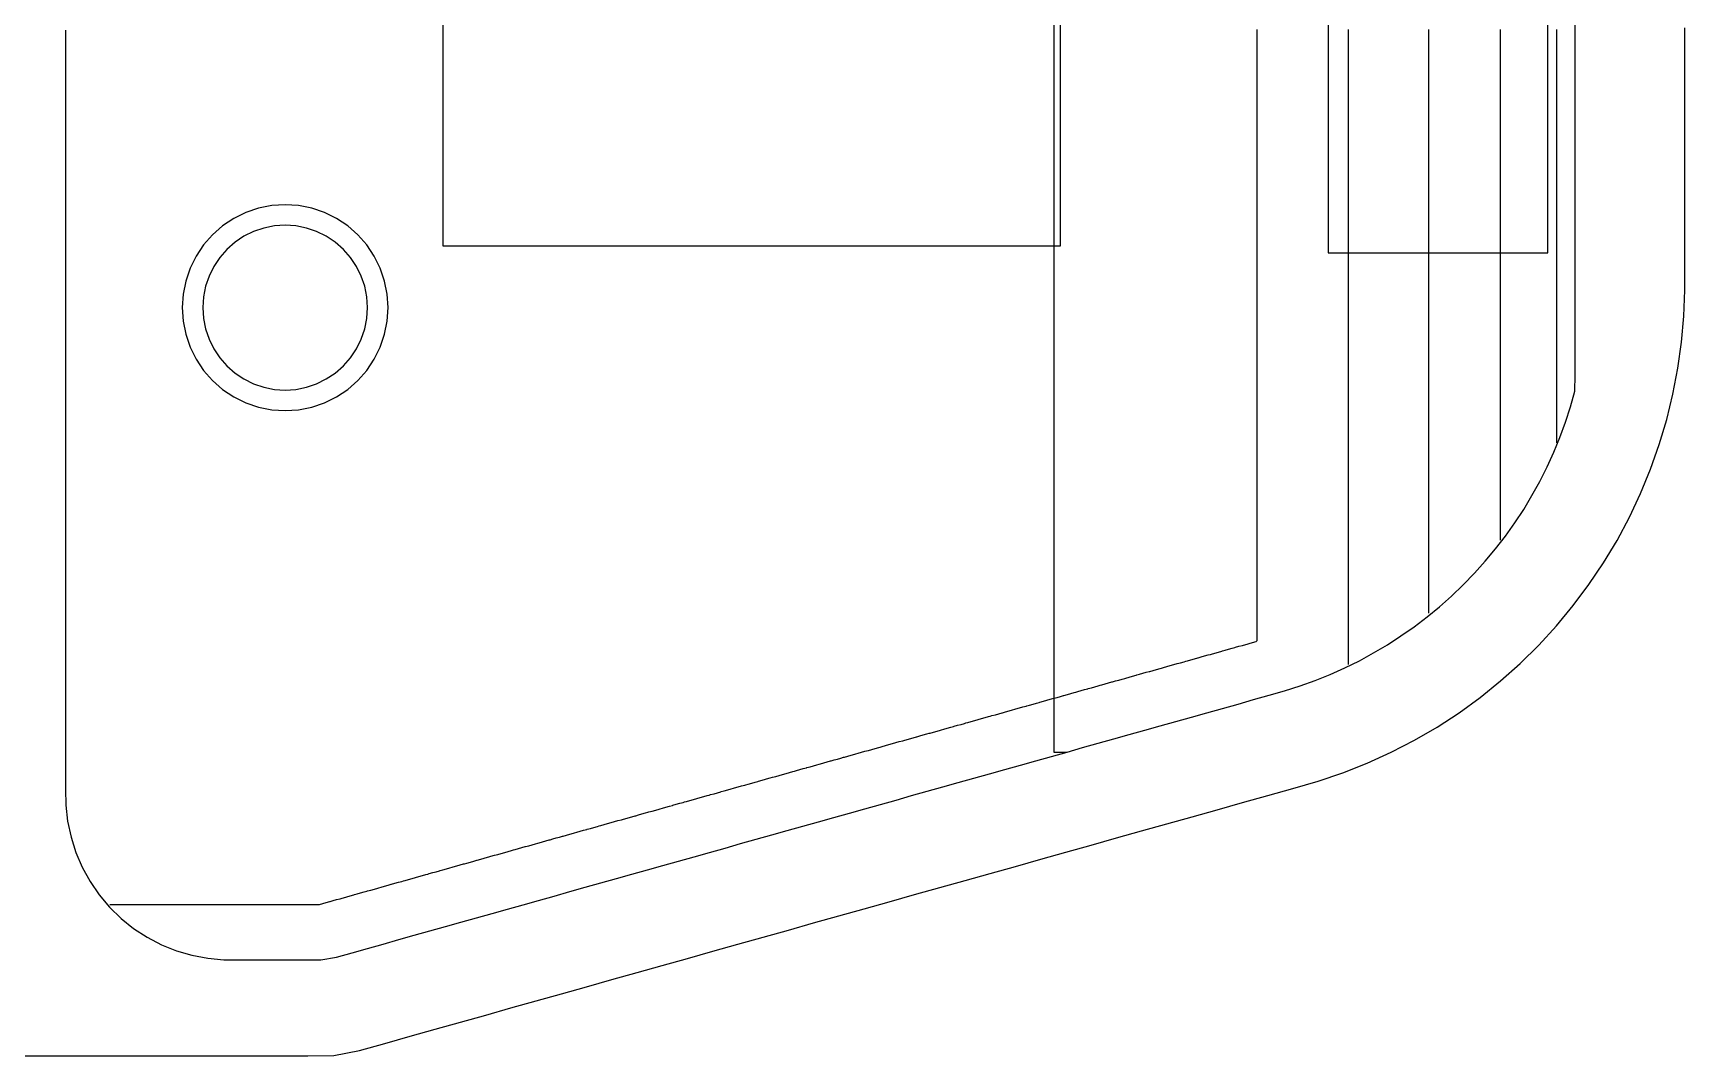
# Model space of a CAD drawing. Header units: millimetres. Extents: x -11.9 to 11.8, y -7.5 to 7.5.
# Drawn here: x -0.24 to 11.8, y -7.45 to 0 of the extents above; entities that cross this region are included whole.
import ezdxf

# ---------------------------------------------------------------- set-up
doc = ezdxf.new("R2010")
doc.units = ezdxf.units.MM
for name, color, linetype in [('ANTENNA', 7, 'Continuous'), ('BOARD_EDGE', 7, 'Continuous'), ('POD_OUTLINE', 7, 'Continuous'), ('SKIN_FIXED', 7, 'Continuous'), ('SKIN_NO_METAL', 7, 'Continuous'), ('TOP_HMAX_0p83', 7, 'Continuous'), ('TOP_HMAX_1p00', 7, 'Continuous'), ('TOP_HMAX_1p20', 7, 'Continuous'), ('TOP_HMAX_1p40', 7, 'Continuous'), ('TOP_HMAX_1p60', 7, 'Continuous')]:
    doc.layers.add(name, color=color, linetype=linetype)

msp = doc.modelspace()

# ---------------------------------------------------------------- linework, layer by layer
at = {"layer": 'ANTENNA'}
msp.add_lwpolyline([(9.2, -1.6), (10.8, -1.6), (10.8, 1.6), (9.2, 1.6)], close=True, dxfattribs=at)
at = {"layer": 'BOARD_EDGE'}
msp.add_lwpolyline([(0, 0.0217), (0, -0.0959), (0, -0.2136), (0, -0.3312), (0, -0.4488), (0, -0.5664), (0, -0.684), (0, -0.8017), (0, -0.9193), (0, -1.0369), (0, -1.1545), (0, -1.2722), (0, -1.3898), (0, -1.5074), (0, -1.625), (0, -1.7427), (0, -1.8603), (0, -1.9779), (0, -2.0955), (0, -2.2132), (0, -2.3308), (0, -2.4484), (0, -2.566), (0, -2.6836), (0, -2.8013), (0, -2.9189), (0, -3.0365), (0, -3.1541), (0, -3.2718), (0, -3.3894), (0, -3.507), (0, -3.6246), (0, -3.7423), (0, -3.8599), (0, -3.9775), (0, -4.0951), (0, -4.2128), (0, -4.3304), (0, -4.448), (0, -4.5656), (0, -4.6832), (0, -4.8009), (0, -4.9185), (0, -5.0361), (0, -5.1537), (0, -5.2714), (0, -5.389), (0, -5.5066), (0.0023, -5.6242), (0.0153, -5.741), (0.0397, -5.8561), (0.0752, -5.9681), (0.1215, -6.0762), (0.1782, -6.1792), (0.2447, -6.2762), (0.3203, -6.3662), (0.4044, -6.4484), (0.4962, -6.5219), (0.5947, -6.5861), (0.699, -6.6404), (0.8081, -6.6842), (0.921, -6.7171), (1.0365, -6.7388), (1.1536, -6.7491), (1.2713, -6.75), (1.3889, -6.75), (1.5065, -6.75), (1.6241, -6.75), (1.7418, -6.75), (1.8594, -6.75), (1.9748, -6.73), (2.088, -6.6983), (2.2013, -6.6665), (2.3145, -6.6347), (2.4278, -6.6029), (2.541, -6.5711), (2.6543, -6.5394), (2.7675, -6.5076), (2.8808, -6.4758), (2.994, -6.444), (3.1073, -6.4123), (3.2205, -6.3805), (3.3338, -6.3487), (3.447, -6.3169), (3.5603, -6.2851), (3.6735, -6.2534), (3.7868, -6.2216), (3.9, -6.1898), (4.0133, -6.158), (4.1265, -6.1262), (4.2398, -6.0945), (4.353, -6.0627), (4.4662, -6.0309), (4.5795, -5.9991), (4.6927, -5.9673), (4.806, -5.9356), (4.9192, -5.9038), (5.0325, -5.872), (5.1457, -5.8402), (5.259, -5.8084), (5.3722, -5.7767), (5.4855, -5.7449), (5.5987, -5.7131), (5.712, -5.6813), (5.8252, -5.6496), (5.9385, -5.6178), (6.0517, -5.586), (6.165, -5.5542), (6.2782, -5.5224), (6.3915, -5.4907), (6.5047, -5.4589), (6.618, -5.4271), (6.7312, -5.3953), (6.8445, -5.3635), (6.9577, -5.3318), (7.071, -5.3), (7.1842, -5.2682), (7.2975, -5.2364), (7.4107, -5.2046), (7.524, -5.1729), (7.6372, -5.1411), (7.7505, -5.1093), (7.8637, -5.0775), (7.977, -5.0457), (8.0902, -5.014), (8.2035, -4.9822), (8.3167, -4.9504), (8.43, -4.9186), (8.5432, -4.8869), (8.6565, -4.8551), (8.7697, -4.8233), (8.8829, -4.7912), (8.995, -4.7555), (9.1056, -4.7157), (9.2147, -4.6717), (9.322, -4.6235), (9.4274, -4.5714), (9.5308, -4.5152), (9.6319, -4.4552), (9.7307, -4.3914), (9.8271, -4.3239), (9.9207, -4.2528), (10.0117, -4.1782), (10.0997, -4.1002), (10.1847, -4.0189), (10.2665, -3.9344), (10.3451, -3.8469), (10.4204, -3.7565), (10.4921, -3.6633), (10.5602, -3.5674), (10.6247, -3.4691), (10.6854, -3.3683), (10.7422, -3.2653), (10.7951, -3.1603), (10.8439, -3.0533), (10.8887, -2.9445), (10.9293, -2.8341), (10.9657, -2.7223), (10.9978, -2.6091), (11, -2.4918), (11, -2.3742), (11, -2.2565), (11, -2.1389), (11, -2.0213), (11, -1.9037), (11, -1.786), (11, -1.6684), (11, -1.5508), (11, -1.4332), (11, -1.3156), (11, -1.1979), (11, -1.0803), (11, -0.9627), (11, -0.8451), (11, -0.7274), (11, -0.6098), (11, -0.4922), (11, -0.3746), (11, -0.2569), (11, -0.1393), (11, -0.0217), (11, 0.0959)], dxfattribs=at)
at = {"layer": 'POD_OUTLINE'}
msp.add_lwpolyline([(-0.3359, -7.45), (-0.145, -7.45), (0.0459, -7.45), (0.2368, -7.45), (0.4277, -7.45), (0.6187, -7.45), (0.8096, -7.45), (1.0005, -7.45), (1.1914, -7.45), (1.3823, -7.45), (1.5732, -7.45), (1.7642, -7.45), (1.955, -7.4457), (2.1422, -7.4101), (2.326, -7.3585), (2.5099, -7.3069), (2.6937, -7.2553), (2.8775, -7.2038), (3.0613, -7.1522), (3.2451, -7.1006), (3.429, -7.049), (3.6128, -6.9974), (3.7966, -6.9459), (3.9804, -6.8943), (4.1642, -6.8427), (4.348, -6.7911), (4.5319, -6.7395), (4.7157, -6.6879), (4.8995, -6.6364), (5.0833, -6.5848), (5.2671, -6.5332), (5.451, -6.4816), (5.6348, -6.43), (5.8186, -6.3785), (6.0024, -6.3269), (6.1862, -6.2753), (6.37, -6.2237), (6.5539, -6.1721), (6.7377, -6.1205), (6.9215, -6.069), (7.1053, -6.0174), (7.2891, -5.9658), (7.473, -5.9142), (7.6568, -5.8626), (7.8406, -5.8111), (8.0244, -5.7595), (8.2082, -5.7079), (8.392, -5.6563), (8.5759, -5.6047), (8.7597, -5.5532), (8.9435, -5.5016), (9.1269, -5.4486), (9.3077, -5.3874), (9.4853, -5.3173), (9.6591, -5.2383), (9.8287, -5.1506), (9.9936, -5.0546), (10.1536, -4.9504), (10.3081, -4.8383), (10.4568, -4.7186), (10.5993, -4.5915), (10.7352, -4.4575), (10.8642, -4.3168), (10.986, -4.1698), (11.1003, -4.0169), (11.2067, -3.8584), (11.3051, -3.6948), (11.3951, -3.5264), (11.4765, -3.3538), (11.5492, -3.1772), (11.6129, -2.9973), (11.6675, -2.8144), (11.7128, -2.6289), (11.7488, -2.4414), (11.7753, -2.2524), (11.7922, -2.0623), (11.7996, -1.8715), (11.8, -1.6806), (11.8, -1.4897), (11.8, -1.2987), (11.8, -1.1078), (11.8, -0.9169), (11.8, -0.726), (11.8, -0.5351), (11.8, -0.3442), (11.8, -0.1532), (11.8, 0.0377)], dxfattribs=at)
at = {"layer": 'SKIN_FIXED'}
for points in [[(2.75, -1.55), (7.25, -1.55), (7.25, 1.55), (2.75, 1.55)], [(2.35, -2), (2.3436, -1.9021), (2.3244, -1.8059), (2.2929, -1.713), (2.2495, -1.625), (2.195, -1.5434), (2.1303, -1.4697), (2.0566, -1.405), (1.975, -1.3505), (1.887, -1.3071), (1.7941, -1.2756), (1.6979, -1.2564), (1.6, -1.25), (1.5021, -1.2564), (1.4059, -1.2756), (1.313, -1.3071), (1.225, -1.3505), (1.1434, -1.405), (1.0697, -1.4697), (1.005, -1.5434), (0.9505, -1.625), (0.9071, -1.713), (0.8756, -1.8059), (0.8564, -1.9021), (0.85, -2), (0.8564, -2.0979), (0.8756, -2.1941), (0.9071, -2.287), (0.9505, -2.375), (1.005, -2.4566), (1.0697, -2.5303), (1.1434, -2.595), (1.225, -2.6495), (1.313, -2.6929), (1.4059, -2.7244), (1.5021, -2.7436), (1.6, -2.75), (1.6979, -2.7436), (1.7941, -2.7244), (1.887, -2.6929), (1.975, -2.6495), (2.0566, -2.595), (2.1303, -2.5303), (2.195, -2.4566), (2.2495, -2.375), (2.2929, -2.287), (2.3244, -2.1941), (2.3436, -2.0979)], [(2.2, -2), (2.1949, -1.9217), (2.1796, -1.8447), (2.1543, -1.7704), (2.1196, -1.7), (2.076, -1.6347), (2.0243, -1.5757), (1.9653, -1.524), (1.9, -1.4804), (1.8296, -1.4457), (1.7553, -1.4204), (1.6783, -1.4051), (1.6, -1.4), (1.5217, -1.4051), (1.4447, -1.4204), (1.3704, -1.4457), (1.3, -1.4804), (1.2347, -1.524), (1.1757, -1.5757), (1.124, -1.6347), (1.0804, -1.7), (1.0457, -1.7704), (1.0204, -1.8447), (1.0051, -1.9217), (1, -2), (1.0051, -2.0783), (1.0204, -2.1553), (1.0457, -2.2296), (1.0804, -2.3), (1.124, -2.3653), (1.1757, -2.4243), (1.2347, -2.476), (1.3, -2.5196), (1.3704, -2.5543), (1.4447, -2.5796), (1.5217, -2.5949), (1.6, -2.6), (1.6783, -2.5949), (1.7553, -2.5796), (1.8296, -2.5543), (1.9, -2.5196), (1.9653, -2.476), (2.0243, -2.4243), (2.076, -2.3653), (2.1196, -2.3), (2.1543, -2.2296), (2.1796, -2.1553), (2.1949, -2.0783)]]:
    msp.add_lwpolyline(points, close=True, dxfattribs=at)
at = {"layer": 'SKIN_NO_METAL'}
msp.add_lwpolyline([(7.2, 5.2565), (7.2, -5.2364), (7.2975, -5.2364), (7.4107, -5.2046), (7.524, -5.1729), (7.6372, -5.1411), (7.7505, -5.1093), (7.8637, -5.0775), (7.977, -5.0457), (8.0902, -5.014), (8.2035, -4.9822), (8.3167, -4.9504), (8.43, -4.9186), (8.5432, -4.8869), (8.6565, -4.8551), (8.7697, -4.8233), (8.8829, -4.7912), (8.995, -4.7555), (9.1056, -4.7157), (9.2147, -4.6717), (9.322, -4.6235), (9.4274, -4.5714), (9.5308, -4.5152), (9.6319, -4.4552), (9.7307, -4.3914), (9.8271, -4.3239), (9.9207, -4.2528), (10.0117, -4.1782), (10.0997, -4.1002), (10.1847, -4.0189), (10.2665, -3.9344), (10.3451, -3.8469), (10.4204, -3.7565), (10.4921, -3.6633), (10.5602, -3.5674), (10.6247, -3.4691), (10.6854, -3.3683), (10.7422, -3.2653), (10.7951, -3.1603), (10.8439, -3.0533), (10.8887, -2.9445), (10.9293, -2.8341), (10.9657, -2.7223), (10.9978, -2.6091), (11, -2.4918), (11, -2.3742), (11, -2.2565), (11, -2.1389), (11, -2.0213), (11, -1.9037), (11, -1.786), (11, -1.6684), (11, -1.5508), (11, -1.4332), (11, -1.3156), (11, -1.1979), (11, -1.0803), (11, -0.9627), (11, -0.8451), (11, -0.7274), (11, -0.6098), (11, -0.4922), (11, -0.3746), (11, -0.2569), (11, -0.1393), (11, -0.0217), (11, 0.0959)], dxfattribs=at)
at = {"layer": 'TOP_HMAX_0p83'}
msp.add_lwpolyline([(10.8654, -2.9846), (10.8654, -2.975), (10.8654, -2.95), (10.8654, -2.925), (10.8654, -2.9), (10.8654, -2.875), (10.8654, -2.85), (10.8654, -2.825), (10.8654, -2.8), (10.8654, -2.775), (10.8654, -2.75), (10.8654, -2.725), (10.8654, -2.7), (10.8654, -2.675), (10.8654, -2.65), (10.8654, -2.625), (10.8654, -2.6), (10.8654, -2.575), (10.8654, -2.55), (10.8654, -2.525), (10.8654, -2.5), (10.8654, -2.475), (10.8654, -2.45), (10.8654, -2.425), (10.8654, -2.4), (10.8654, -2.375), (10.8654, -2.35), (10.8654, -2.325), (10.8654, -2.3), (10.8654, -2.275), (10.8654, -2.25), (10.8654, -2.225), (10.8654, -2.2), (10.8654, -2.175), (10.8654, -2.15), (10.8654, -2.125), (10.8654, -2.1), (10.8654, -2.075), (10.8654, -2.05), (10.8654, -2.025), (10.8654, -2), (10.8654, -1.975), (10.8654, -1.95), (10.8654, -1.925), (10.8654, -1.9), (10.8654, -1.875), (10.8654, -1.85), (10.8654, -1.825), (10.8654, -1.8), (10.8654, -1.775), (10.8654, -1.75), (10.8654, -1.725), (10.8654, -1.7), (10.8654, -1.675), (10.8654, -1.65), (10.8654, -1.625), (10.8654, -1.6), (10.8654, -1.575), (10.8654, -1.55), (10.8654, -1.525), (10.8654, -1.5), (10.8654, -1.475), (10.8654, -1.45), (10.8654, -1.425), (10.8654, -1.4), (10.8654, -1.375), (10.8654, -1.35), (10.8654, -1.325), (10.8654, -1.3), (10.8654, -1.275), (10.8654, -1.25), (10.8654, -1.225), (10.8654, -1.2), (10.8654, -1.175), (10.8654, -1.15), (10.8654, -1.125), (10.8654, -1.1), (10.8654, -1.075), (10.8654, -1.05), (10.8654, -1.025), (10.8654, -1), (10.8654, -0.975), (10.8654, -0.95), (10.8654, -0.925), (10.8654, -0.9), (10.8654, -0.875), (10.8654, -0.85), (10.8654, -0.825), (10.8654, -0.8), (10.8654, -0.775), (10.8654, -0.75), (10.8654, -0.725), (10.8654, -0.7), (10.8654, -0.675), (10.8654, -0.65), (10.8654, -0.625), (10.8654, -0.6), (10.8654, -0.575), (10.8654, -0.55), (10.8654, -0.525), (10.8654, -0.5), (10.8654, -0.475), (10.8654, -0.45), (10.8654, -0.425), (10.8654, -0.4), (10.8654, -0.375), (10.8654, -0.35), (10.8654, -0.325), (10.8654, -0.3), (10.8654, -0.275), (10.8654, -0.25), (10.8654, -0.225), (10.8654, -0.2), (10.8654, -0.175), (10.8654, -0.15), (10.8654, -0.125), (10.8654, -0.1), (10.8654, -0.075), (10.8654, -0.05), (10.8654, -0.025), (10.8654, 0), (10.8654, 0.025)], dxfattribs=at)
at = {"layer": 'TOP_HMAX_1p00'}
msp.add_lwpolyline([(10.4565, -3.6935), (10.4565, -3.675), (10.4565, -3.65), (10.4565, -3.625), (10.4565, -3.6), (10.4565, -3.575), (10.4565, -3.55), (10.4565, -3.525), (10.4565, -3.5), (10.4565, -3.475), (10.4565, -3.45), (10.4565, -3.425), (10.4565, -3.4), (10.4565, -3.375), (10.4565, -3.35), (10.4565, -3.325), (10.4565, -3.3), (10.4565, -3.275), (10.4565, -3.25), (10.4565, -3.225), (10.4565, -3.2), (10.4565, -3.175), (10.4565, -3.15), (10.4565, -3.125), (10.4565, -3.1), (10.4565, -3.075), (10.4565, -3.05), (10.4565, -3.025), (10.4565, -3), (10.4565, -2.975), (10.4565, -2.95), (10.4565, -2.925), (10.4565, -2.9), (10.4565, -2.875), (10.4565, -2.85), (10.4565, -2.825), (10.4565, -2.8), (10.4565, -2.775), (10.4565, -2.75), (10.4565, -2.725), (10.4565, -2.7), (10.4565, -2.675), (10.4565, -2.65), (10.4565, -2.625), (10.4565, -2.6), (10.4565, -2.575), (10.4565, -2.55), (10.4565, -2.525), (10.4565, -2.5), (10.4565, -2.475), (10.4565, -2.45), (10.4565, -2.425), (10.4565, -2.4), (10.4565, -2.375), (10.4565, -2.35), (10.4565, -2.325), (10.4565, -2.3), (10.4565, -2.275), (10.4565, -2.25), (10.4565, -2.225), (10.4565, -2.2), (10.4565, -2.175), (10.4565, -2.15), (10.4565, -2.125), (10.4565, -2.1), (10.4565, -2.075), (10.4565, -2.05), (10.4565, -2.025), (10.4565, -2), (10.4565, -1.975), (10.4565, -1.95), (10.4565, -1.925), (10.4565, -1.9), (10.4565, -1.875), (10.4565, -1.85), (10.4565, -1.825), (10.4565, -1.8), (10.4565, -1.775), (10.4565, -1.75), (10.4565, -1.725), (10.4565, -1.7), (10.4565, -1.675), (10.4565, -1.65), (10.4565, -1.625), (10.4565, -1.6), (10.4565, -1.575), (10.4565, -1.55), (10.4565, -1.525), (10.4565, -1.5), (10.4565, -1.475), (10.4565, -1.45), (10.4565, -1.425), (10.4565, -1.4), (10.4565, -1.375), (10.4565, -1.35), (10.4565, -1.325), (10.4565, -1.3), (10.4565, -1.275), (10.4565, -1.25), (10.4565, -1.225), (10.4565, -1.2), (10.4565, -1.175), (10.4565, -1.15), (10.4565, -1.125), (10.4565, -1.1), (10.4565, -1.075), (10.4565, -1.05), (10.4565, -1.025), (10.4565, -1), (10.4565, -0.975), (10.4565, -0.95), (10.4565, -0.925), (10.4565, -0.9), (10.4565, -0.875), (10.4565, -0.85), (10.4565, -0.825), (10.4565, -0.8), (10.4565, -0.775), (10.4565, -0.75), (10.4565, -0.725), (10.4565, -0.7), (10.4565, -0.675), (10.4565, -0.65), (10.4565, -0.625), (10.4565, -0.6), (10.4565, -0.575), (10.4565, -0.55), (10.4565, -0.525), (10.4565, -0.5), (10.4565, -0.475), (10.4565, -0.45), (10.4565, -0.425), (10.4565, -0.4), (10.4565, -0.375), (10.4565, -0.35), (10.4565, -0.325), (10.4565, -0.3), (10.4565, -0.275), (10.4565, -0.25), (10.4565, -0.225), (10.4565, -0.2), (10.4565, -0.175), (10.4565, -0.15), (10.4565, -0.125), (10.4565, -0.1), (10.4565, -0.075), (10.4565, -0.05), (10.4565, -0.025), (10.4565, 0), (10.4565, 0.025)], dxfattribs=at)
at = {"layer": 'TOP_HMAX_1p20'}
msp.add_lwpolyline([(9.9326, -4.225), (9.9326, -4.2), (9.9326, -4.175), (9.9326, -4.15), (9.9326, -4.125), (9.9326, -4.1), (9.9326, -4.075), (9.9326, -4.05), (9.9326, -4.025), (9.9326, -4), (9.9326, -3.975), (9.9326, -3.95), (9.9326, -3.925), (9.9326, -3.9), (9.9326, -3.875), (9.9326, -3.85), (9.9326, -3.825), (9.9326, -3.8), (9.9326, -3.775), (9.9326, -3.75), (9.9326, -3.725), (9.9326, -3.7), (9.9326, -3.675), (9.9326, -3.65), (9.9326, -3.625), (9.9326, -3.6), (9.9326, -3.575), (9.9326, -3.55), (9.9326, -3.525), (9.9326, -3.5), (9.9326, -3.475), (9.9326, -3.45), (9.9326, -3.425), (9.9326, -3.4), (9.9326, -3.375), (9.9326, -3.35), (9.9326, -3.325), (9.9326, -3.3), (9.9326, -3.275), (9.9326, -3.25), (9.9326, -3.225), (9.9326, -3.2), (9.9326, -3.175), (9.9326, -3.15), (9.9326, -3.125), (9.9326, -3.1), (9.9326, -3.075), (9.9326, -3.05), (9.9326, -3.025), (9.9326, -3), (9.9326, -2.975), (9.9326, -2.95), (9.9326, -2.925), (9.9326, -2.9), (9.9326, -2.875), (9.9326, -2.85), (9.9326, -2.825), (9.9326, -2.8), (9.9326, -2.775), (9.9326, -2.75), (9.9326, -2.725), (9.9326, -2.7), (9.9326, -2.675), (9.9326, -2.65), (9.9326, -2.625), (9.9326, -2.6), (9.9326, -2.575), (9.9326, -2.55), (9.9326, -2.525), (9.9326, -2.5), (9.9326, -2.475), (9.9326, -2.45), (9.9326, -2.425), (9.9326, -2.4), (9.9326, -2.375), (9.9326, -2.35), (9.9326, -2.325), (9.9326, -2.3), (9.9326, -2.275), (9.9326, -2.25), (9.9326, -2.225), (9.9326, -2.2), (9.9326, -2.175), (9.9326, -2.15), (9.9326, -2.125), (9.9326, -2.1), (9.9326, -2.075), (9.9326, -2.05), (9.9326, -2.025), (9.9326, -2), (9.9326, -1.975), (9.9326, -1.95), (9.9326, -1.925), (9.9326, -1.9), (9.9326, -1.875), (9.9326, -1.85), (9.9326, -1.825), (9.9326, -1.8), (9.9326, -1.775), (9.9326, -1.75), (9.9326, -1.725), (9.9326, -1.7), (9.9326, -1.675), (9.9326, -1.65), (9.9326, -1.625), (9.9326, -1.6), (9.9326, -1.575), (9.9326, -1.55), (9.9326, -1.525), (9.9326, -1.5), (9.9326, -1.475), (9.9326, -1.45), (9.9326, -1.425), (9.9326, -1.4), (9.9326, -1.375), (9.9326, -1.35), (9.9326, -1.325), (9.9326, -1.3), (9.9326, -1.275), (9.9326, -1.25), (9.9326, -1.225), (9.9326, -1.2), (9.9326, -1.175), (9.9326, -1.15), (9.9326, -1.125), (9.9326, -1.1), (9.9326, -1.075), (9.9326, -1.05), (9.9326, -1.025), (9.9326, -1), (9.9326, -0.975), (9.9326, -0.95), (9.9326, -0.925), (9.9326, -0.9), (9.9326, -0.875), (9.9326, -0.85), (9.9326, -0.825), (9.9326, -0.8), (9.9326, -0.775), (9.9326, -0.75), (9.9326, -0.725), (9.9326, -0.7), (9.9326, -0.675), (9.9326, -0.65), (9.9326, -0.625), (9.9326, -0.6), (9.9326, -0.575), (9.9326, -0.55), (9.9326, -0.525), (9.9326, -0.5), (9.9326, -0.475), (9.9326, -0.45), (9.9326, -0.425), (9.9326, -0.4), (9.9326, -0.375), (9.9326, -0.35), (9.9326, -0.325), (9.9326, -0.3), (9.9326, -0.275), (9.9326, -0.25), (9.9326, -0.225), (9.9326, -0.2), (9.9326, -0.175), (9.9326, -0.15), (9.9326, -0.125), (9.9326, -0.1), (9.9326, -0.075), (9.9326, -0.05), (9.9326, -0.025), (9.9326, 0), (9.9326, 0.025)], dxfattribs=at)
at = {"layer": 'TOP_HMAX_1p40'}
msp.add_lwpolyline([(9.3491, -4.6), (9.3491, -4.575), (9.3491, -4.55), (9.3491, -4.525), (9.3491, -4.5), (9.3491, -4.475), (9.3491, -4.45), (9.3491, -4.425), (9.3491, -4.4), (9.3491, -4.375), (9.3491, -4.35), (9.3491, -4.325), (9.3491, -4.3), (9.3491, -4.275), (9.3491, -4.25), (9.3491, -4.225), (9.3491, -4.2), (9.3491, -4.175), (9.3491, -4.15), (9.3491, -4.125), (9.3491, -4.1), (9.3491, -4.075), (9.3491, -4.05), (9.3491, -4.025), (9.3491, -4), (9.3491, -3.975), (9.3491, -3.95), (9.3491, -3.925), (9.3491, -3.9), (9.3491, -3.875), (9.3491, -3.85), (9.3491, -3.825), (9.3491, -3.8), (9.3491, -3.775), (9.3491, -3.75), (9.3491, -3.725), (9.3491, -3.7), (9.3491, -3.675), (9.3491, -3.65), (9.3491, -3.625), (9.3491, -3.6), (9.3491, -3.575), (9.3491, -3.55), (9.3491, -3.525), (9.3491, -3.5), (9.3491, -3.475), (9.3491, -3.45), (9.3491, -3.425), (9.3491, -3.4), (9.3491, -3.375), (9.3491, -3.35), (9.3491, -3.325), (9.3491, -3.3), (9.3491, -3.275), (9.3491, -3.25), (9.3491, -3.225), (9.3491, -3.2), (9.3491, -3.175), (9.3491, -3.15), (9.3491, -3.125), (9.3491, -3.1), (9.3491, -3.075), (9.3491, -3.05), (9.3491, -3.025), (9.3491, -3), (9.3491, -2.975), (9.3491, -2.95), (9.3491, -2.925), (9.3491, -2.9), (9.3491, -2.875), (9.3491, -2.85), (9.3491, -2.825), (9.3491, -2.8), (9.3491, -2.775), (9.3491, -2.75), (9.3491, -2.725), (9.3491, -2.7), (9.3491, -2.675), (9.3491, -2.65), (9.3491, -2.625), (9.3491, -2.6), (9.3491, -2.575), (9.3491, -2.55), (9.3491, -2.525), (9.3491, -2.5), (9.3491, -2.475), (9.3491, -2.45), (9.3491, -2.425), (9.3491, -2.4), (9.3491, -2.375), (9.3491, -2.35), (9.3491, -2.325), (9.3491, -2.3), (9.3491, -2.275), (9.3491, -2.25), (9.3491, -2.225), (9.3491, -2.2), (9.3491, -2.175), (9.3491, -2.15), (9.3491, -2.125), (9.3491, -2.1), (9.3491, -2.075), (9.3491, -2.05), (9.3491, -2.025), (9.3491, -2), (9.3491, -1.975), (9.3491, -1.95), (9.3491, -1.925), (9.3491, -1.9), (9.3491, -1.875), (9.3491, -1.85), (9.3491, -1.825), (9.3491, -1.8), (9.3491, -1.775), (9.3491, -1.75), (9.3491, -1.725), (9.3491, -1.7), (9.3491, -1.675), (9.3491, -1.65), (9.3491, -1.625), (9.3491, -1.6), (9.3491, -1.575), (9.3491, -1.55), (9.3491, -1.525), (9.3491, -1.5), (9.3491, -1.475), (9.3491, -1.45), (9.3491, -1.425), (9.3491, -1.4), (9.3491, -1.375), (9.3491, -1.35), (9.3491, -1.325), (9.3491, -1.3), (9.3491, -1.275), (9.3491, -1.25), (9.3491, -1.225), (9.3491, -1.2), (9.3491, -1.175), (9.3491, -1.15), (9.3491, -1.125), (9.3491, -1.1), (9.3491, -1.075), (9.3491, -1.05), (9.3491, -1.025), (9.3491, -1), (9.3491, -0.975), (9.3491, -0.95), (9.3491, -0.925), (9.3491, -0.9), (9.3491, -0.875), (9.3491, -0.85), (9.3491, -0.825), (9.3491, -0.8), (9.3491, -0.775), (9.3491, -0.75), (9.3491, -0.725), (9.3491, -0.7), (9.3491, -0.675), (9.3491, -0.65), (9.3491, -0.625), (9.3491, -0.6), (9.3491, -0.575), (9.3491, -0.55), (9.3491, -0.525), (9.3491, -0.5), (9.3491, -0.475), (9.3491, -0.45), (9.3491, -0.425), (9.3491, -0.4), (9.3491, -0.375), (9.3491, -0.35), (9.3491, -0.325), (9.3491, -0.3), (9.3491, -0.275), (9.3491, -0.25), (9.3491, -0.225), (9.3491, -0.2), (9.3491, -0.175), (9.3491, -0.15), (9.3491, -0.125), (9.3491, -0.1), (9.3491, -0.075), (9.3491, -0.05), (9.3491, -0.025), (9.3491, 0), (9.3491, 0.025)], dxfattribs=at)
at = {"layer": 'TOP_HMAX_1p60'}
msp.add_lwpolyline([(0.3221, -6.3471), (0.325, -6.3471), (0.35, -6.3471), (0.375, -6.3471), (0.4, -6.3471), (0.425, -6.3471), (0.45, -6.3471), (0.475, -6.3471), (0.5, -6.3471), (0.525, -6.3471), (0.55, -6.3471), (0.575, -6.3471), (0.6, -6.3471), (0.625, -6.3471), (0.65, -6.3471), (0.675, -6.3471), (0.7, -6.3471), (0.725, -6.3471), (0.75, -6.3471), (0.775, -6.3471), (0.8, -6.3471), (0.825, -6.3471), (0.85, -6.3471), (0.875, -6.3471), (0.9, -6.3471), (0.925, -6.3471), (0.95, -6.3471), (0.975, -6.3471), (1, -6.3471), (1.025, -6.3471), (1.05, -6.3471), (1.075, -6.3471), (1.1, -6.3471), (1.125, -6.3471), (1.15, -6.3471), (1.175, -6.3471), (1.2, -6.3471), (1.225, -6.3471), (1.25, -6.3471), (1.275, -6.3471), (1.3, -6.3471), (1.325, -6.3471), (1.35, -6.3471), (1.375, -6.3471), (1.4, -6.3471), (1.425, -6.3471), (1.45, -6.3471), (1.475, -6.3471), (1.5, -6.3471), (1.525, -6.3471), (1.55, -6.3471), (1.575, -6.3471), (1.6, -6.3471), (1.625, -6.3471), (1.65, -6.3471), (1.675, -6.3471), (1.7, -6.3471), (1.725, -6.3471), (1.75, -6.3471), (1.775, -6.3471), (1.8, -6.3471), (1.825, -6.3471), (1.85, -6.3466), (1.875, -6.3396), (1.9, -6.3326), (1.925, -6.3256), (1.9271, -6.325), (1.95, -6.3186), (1.975, -6.3116), (2, -6.3045), (2.0162, -6.3), (2.025, -6.2975), (2.05, -6.2905), (2.075, -6.2835), (2.1, -6.2765), (2.1053, -6.275), (2.125, -6.2695), (2.15, -6.2624), (2.175, -6.2554), (2.1944, -6.25), (2.2, -6.2484), (2.225, -6.2414), (2.25, -6.2344), (2.275, -6.2274), (2.2834, -6.225), (2.3, -6.2204), (2.325, -6.2133), (2.35, -6.2063), (2.3725, -6.2), (2.375, -6.1993), (2.4, -6.1923), (2.425, -6.1853), (2.45, -6.1783), (2.4616, -6.175), (2.475, -6.1712), (2.5, -6.1642), (2.525, -6.1572), (2.55, -6.1502), (2.5507, -6.15), (2.575, -6.1432), (2.6, -6.1362), (2.625, -6.1292), (2.6398, -6.125), (2.65, -6.1221), (2.675, -6.1151), (2.7, -6.1081), (2.725, -6.1011), (2.7289, -6.1), (2.75, -6.0941), (2.775, -6.0871), (2.8, -6.08), (2.818, -6.075), (2.825, -6.073), (2.85, -6.066), (2.875, -6.059), (2.9, -6.052), (2.9071, -6.05), (2.925, -6.045), (2.95, -6.038), (2.975, -6.0309), (2.9962, -6.025), (3, -6.0239), (3.025, -6.0169), (3.05, -6.0099), (3.075, -6.0029), (3.0853, -6), (3.1, -5.9959), (3.125, -5.9888), (3.15, -5.9818), (3.1744, -5.975), (3.175, -5.9748), (3.2, -5.9678), (3.225, -5.9608), (3.25, -5.9538), (3.2634, -5.95), (3.275, -5.9468), (3.3, -5.9397), (3.325, -5.9327), (3.35, -5.9257), (3.3525, -5.925), (3.375, -5.9187), (3.4, -5.9117), (3.425, -5.9047), (3.4416, -5.9), (3.45, -5.8977), (3.475, -5.8906), (3.5, -5.8836), (3.525, -5.8766), (3.5307, -5.875), (3.55, -5.8696), (3.575, -5.8626), (3.6, -5.8556), (3.6198, -5.85), (3.625, -5.8485), (3.65, -5.8415), (3.675, -5.8345), (3.7, -5.8275), (3.7089, -5.825), (3.725, -5.8205), (3.75, -5.8135), (3.775, -5.8065), (3.798, -5.8), (3.8, -5.7994), (3.825, -5.7924), (3.85, -5.7854), (3.875, -5.7784), (3.8871, -5.775), (3.9, -5.7714), (3.925, -5.7644), (3.95, -5.7573), (3.975, -5.7503), (3.9762, -5.75), (4, -5.7433), (4.025, -5.7363), (4.05, -5.7293), (4.0653, -5.725), (4.075, -5.7223), (4.1, -5.7153), (4.125, -5.7082), (4.15, -5.7012), (4.1544, -5.7), (4.175, -5.6942), (4.2, -5.6872), (4.225, -5.6802), (4.2434, -5.675), (4.25, -5.6732), (4.275, -5.6661), (4.3, -5.6591), (4.325, -5.6521), (4.3325, -5.65), (4.35, -5.6451), (4.375, -5.6381), (4.4, -5.6311), (4.4216, -5.625), (4.425, -5.6241), (4.45, -5.617), (4.475, -5.61), (4.5, -5.603), (4.5107, -5.6), (4.525, -5.596), (4.55, -5.589), (4.575, -5.582), (4.5998, -5.575), (4.6, -5.5749), (4.625, -5.5679), (4.65, -5.5609), (4.675, -5.5539), (4.6889, -5.55), (4.7, -5.5469), (4.725, -5.5399), (4.75, -5.5329), (4.775, -5.5258), (4.778, -5.525), (4.8, -5.5188), (4.825, -5.5118), (4.85, -5.5048), (4.8671, -5.5), (4.875, -5.4978), (4.9, -5.4908), (4.925, -5.4837), (4.95, -5.4767), (4.9562, -5.475), (4.975, -5.4697), (5, -5.4627), (5.025, -5.4557), (5.0453, -5.45), (5.05, -5.4487), (5.075, -5.4417), (5.1, -5.4346), (5.125, -5.4276), (5.1344, -5.425), (5.15, -5.4206), (5.175, -5.4136), (5.2, -5.4066), (5.2234, -5.4), (5.225, -5.3996), (5.25, -5.3925), (5.275, -5.3855), (5.3, -5.3785), (5.3125, -5.375), (5.325, -5.3715), (5.35, -5.3645), (5.375, -5.3575), (5.4, -5.3505), (5.4016, -5.35), (5.425, -5.3434), (5.45, -5.3364), (5.475, -5.3294), (5.4907, -5.325), (5.5, -5.3224), (5.525, -5.3154), (5.55, -5.3084), (5.575, -5.3013), (5.5798, -5.3), (5.6, -5.2943), (5.625, -5.2873), (5.65, -5.2803), (5.6689, -5.275), (5.675, -5.2733), (5.7, -5.2663), (5.725, -5.2593), (5.75, -5.2522), (5.758, -5.25), (5.775, -5.2452), (5.8, -5.2382), (5.825, -5.2312), (5.8471, -5.225), (5.85, -5.2242), (5.875, -5.2172), (5.9, -5.2102), (5.925, -5.2031), (5.9362, -5.2), (5.95, -5.1961), (5.975, -5.1891), (6, -5.1821), (6.025, -5.1751), (6.0253, -5.175), (6.05, -5.1681), (6.075, -5.161), (6.1, -5.154), (6.1144, -5.15), (6.125, -5.147), (6.15, -5.14), (6.175, -5.133), (6.2, -5.126), (6.2034, -5.125), (6.225, -5.119), (6.25, -5.1119), (6.275, -5.1049), (6.2925, -5.1), (6.3, -5.0979), (6.325, -5.0909), (6.35, -5.0839), (6.375, -5.0769), (6.3816, -5.075), (6.4, -5.0698), (6.425, -5.0628), (6.45, -5.0558), (6.4707, -5.05), (6.475, -5.0488), (6.5, -5.0418), (6.525, -5.0348), (6.55, -5.0278), (6.5598, -5.025), (6.575, -5.0207), (6.6, -5.0137), (6.625, -5.0067), (6.6489, -5), (6.65, -4.9997), (6.675, -4.9927), (6.7, -4.9857), (6.725, -4.9786), (6.738, -4.975), (6.75, -4.9716), (6.775, -4.9646), (6.8, -4.9576), (6.825, -4.9506), (6.8271, -4.95), (6.85, -4.9436), (6.875, -4.9366), (6.9, -4.9295), (6.9162, -4.925), (6.925, -4.9225), (6.95, -4.9155), (6.975, -4.9085), (7, -4.9015), (7.0053, -4.9), (7.025, -4.8945), (7.05, -4.8874), (7.075, -4.8804), (7.0944, -4.875), (7.1, -4.8734), (7.125, -4.8664), (7.15, -4.8594), (7.175, -4.8524), (7.1834, -4.85), (7.2, -4.8454), (7.225, -4.8383), (7.25, -4.8313), (7.2725, -4.825), (7.275, -4.8243), (7.3, -4.8173), (7.325, -4.8103), (7.35, -4.8033), (7.3616, -4.8), (7.375, -4.7962), (7.4, -4.7892), (7.425, -4.7822), (7.45, -4.7752), (7.4507, -4.775), (7.475, -4.7682), (7.5, -4.7612), (7.525, -4.7542), (7.5398, -4.75), (7.55, -4.7471), (7.575, -4.7401), (7.6, -4.7331), (7.625, -4.7261), (7.6289, -4.725), (7.65, -4.7191), (7.675, -4.7121), (7.7, -4.705), (7.718, -4.7), (7.725, -4.698), (7.75, -4.691), (7.775, -4.684), (7.8, -4.677), (7.8071, -4.675), (7.825, -4.67), (7.85, -4.663), (7.875, -4.6559), (7.8962, -4.65), (7.9, -4.6489), (7.925, -4.6419), (7.95, -4.6349), (7.975, -4.6279), (7.9853, -4.625), (8, -4.6209), (8.025, -4.6138), (8.05, -4.6068), (8.0744, -4.6), (8.075, -4.5998), (8.1, -4.5928), (8.125, -4.5858), (8.15, -4.5788), (8.1634, -4.575), (8.175, -4.5718), (8.2, -4.5647), (8.225, -4.5577), (8.25, -4.5507), (8.2525, -4.55), (8.275, -4.5437), (8.3, -4.5367), (8.325, -4.5297), (8.3416, -4.525), (8.35, -4.5227), (8.375, -4.5156), (8.4, -4.5086), (8.425, -4.5016), (8.4307, -4.5), (8.45, -4.4946), (8.475, -4.4876), (8.5, -4.4806), (8.5198, -4.475), (8.525, -4.4735), (8.55, -4.4665), (8.575, -4.4595), (8.6, -4.4525), (8.6089, -4.45), (8.625, -4.4455), (8.65, -4.4385), (8.675, -4.4306), (8.6833, -4.425), (8.6833, -4.4), (8.6833, -4.375), (8.6833, -4.35), (8.6833, -4.325), (8.6833, -4.3), (8.6833, -4.275), (8.6833, -4.25), (8.6833, -4.225), (8.6833, -4.2), (8.6833, -4.175), (8.6833, -4.15), (8.6833, -4.125), (8.6833, -4.1), (8.6833, -4.075), (8.6833, -4.05), (8.6833, -4.025), (8.6833, -4), (8.6833, -3.975), (8.6833, -3.95), (8.6833, -3.925), (8.6833, -3.9), (8.6833, -3.875), (8.6833, -3.85), (8.6833, -3.825), (8.6833, -3.8), (8.6833, -3.775), (8.6833, -3.75), (8.6833, -3.725), (8.6833, -3.7), (8.6833, -3.675), (8.6833, -3.65), (8.6833, -3.625), (8.6833, -3.6), (8.6833, -3.575), (8.6833, -3.55), (8.6833, -3.525), (8.6833, -3.5), (8.6833, -3.475), (8.6833, -3.45), (8.6833, -3.425), (8.6833, -3.4), (8.6833, -3.375), (8.6833, -3.35), (8.6833, -3.325), (8.6833, -3.3), (8.6833, -3.275), (8.6833, -3.25), (8.6833, -3.225), (8.6833, -3.2), (8.6833, -3.175), (8.6833, -3.15), (8.6833, -3.125), (8.6833, -3.1), (8.6833, -3.075), (8.6833, -3.05), (8.6833, -3.025), (8.6833, -3), (8.6833, -2.975), (8.6833, -2.95), (8.6833, -2.925), (8.6833, -2.9), (8.6833, -2.875), (8.6833, -2.85), (8.6833, -2.825), (8.6833, -2.8), (8.6833, -2.775), (8.6833, -2.75), (8.6833, -2.725), (8.6833, -2.7), (8.6833, -2.675), (8.6833, -2.65), (8.6833, -2.625), (8.6833, -2.6), (8.6833, -2.575), (8.6833, -2.55), (8.6833, -2.525), (8.6833, -2.5), (8.6833, -2.475), (8.6833, -2.45), (8.6833, -2.425), (8.6833, -2.4), (8.6833, -2.375), (8.6833, -2.35), (8.6833, -2.325), (8.6833, -2.3), (8.6833, -2.275), (8.6833, -2.25), (8.6833, -2.225), (8.6833, -2.2), (8.6833, -2.175), (8.6833, -2.15), (8.6833, -2.125), (8.6833, -2.1), (8.6833, -2.075), (8.6833, -2.05), (8.6833, -2.025), (8.6833, -2), (8.6833, -1.975), (8.6833, -1.95), (8.6833, -1.925), (8.6833, -1.9), (8.6833, -1.875), (8.6833, -1.85), (8.6833, -1.825), (8.6833, -1.8), (8.6833, -1.775), (8.6833, -1.75), (8.6833, -1.725), (8.6833, -1.7), (8.6833, -1.675), (8.6833, -1.65), (8.6833, -1.625), (8.6833, -1.6), (8.6833, -1.575), (8.6833, -1.55), (8.6833, -1.525), (8.6833, -1.5), (8.6833, -1.475), (8.6833, -1.45), (8.6833, -1.425), (8.6833, -1.4), (8.6833, -1.375), (8.6833, -1.35), (8.6833, -1.325), (8.6833, -1.3), (8.6833, -1.275), (8.6833, -1.25), (8.6833, -1.225), (8.6833, -1.2), (8.6833, -1.175), (8.6833, -1.15), (8.6833, -1.125), (8.6833, -1.1), (8.6833, -1.075), (8.6833, -1.05), (8.6833, -1.025), (8.6833, -1), (8.6833, -0.975), (8.6833, -0.95), (8.6833, -0.925), (8.6833, -0.9), (8.6833, -0.875), (8.6833, -0.85), (8.6833, -0.825), (8.6833, -0.8), (8.6833, -0.775), (8.6833, -0.75), (8.6833, -0.725), (8.6833, -0.7), (8.6833, -0.675), (8.6833, -0.65), (8.6833, -0.625), (8.6833, -0.6), (8.6833, -0.575), (8.6833, -0.55), (8.6833, -0.525), (8.6833, -0.5), (8.6833, -0.475), (8.6833, -0.45), (8.6833, -0.425), (8.6833, -0.4), (8.6833, -0.375), (8.6833, -0.35), (8.6833, -0.325), (8.6833, -0.3), (8.6833, -0.275), (8.6833, -0.25), (8.6833, -0.225), (8.6833, -0.2), (8.6833, -0.175), (8.6833, -0.15), (8.6833, -0.125), (8.6833, -0.1), (8.6833, -0.075), (8.6833, -0.05), (8.6833, -0.025), (8.6833, 0), (8.6833, 0.025)], dxfattribs=at)

doc.saveas('drawing.dxf')
